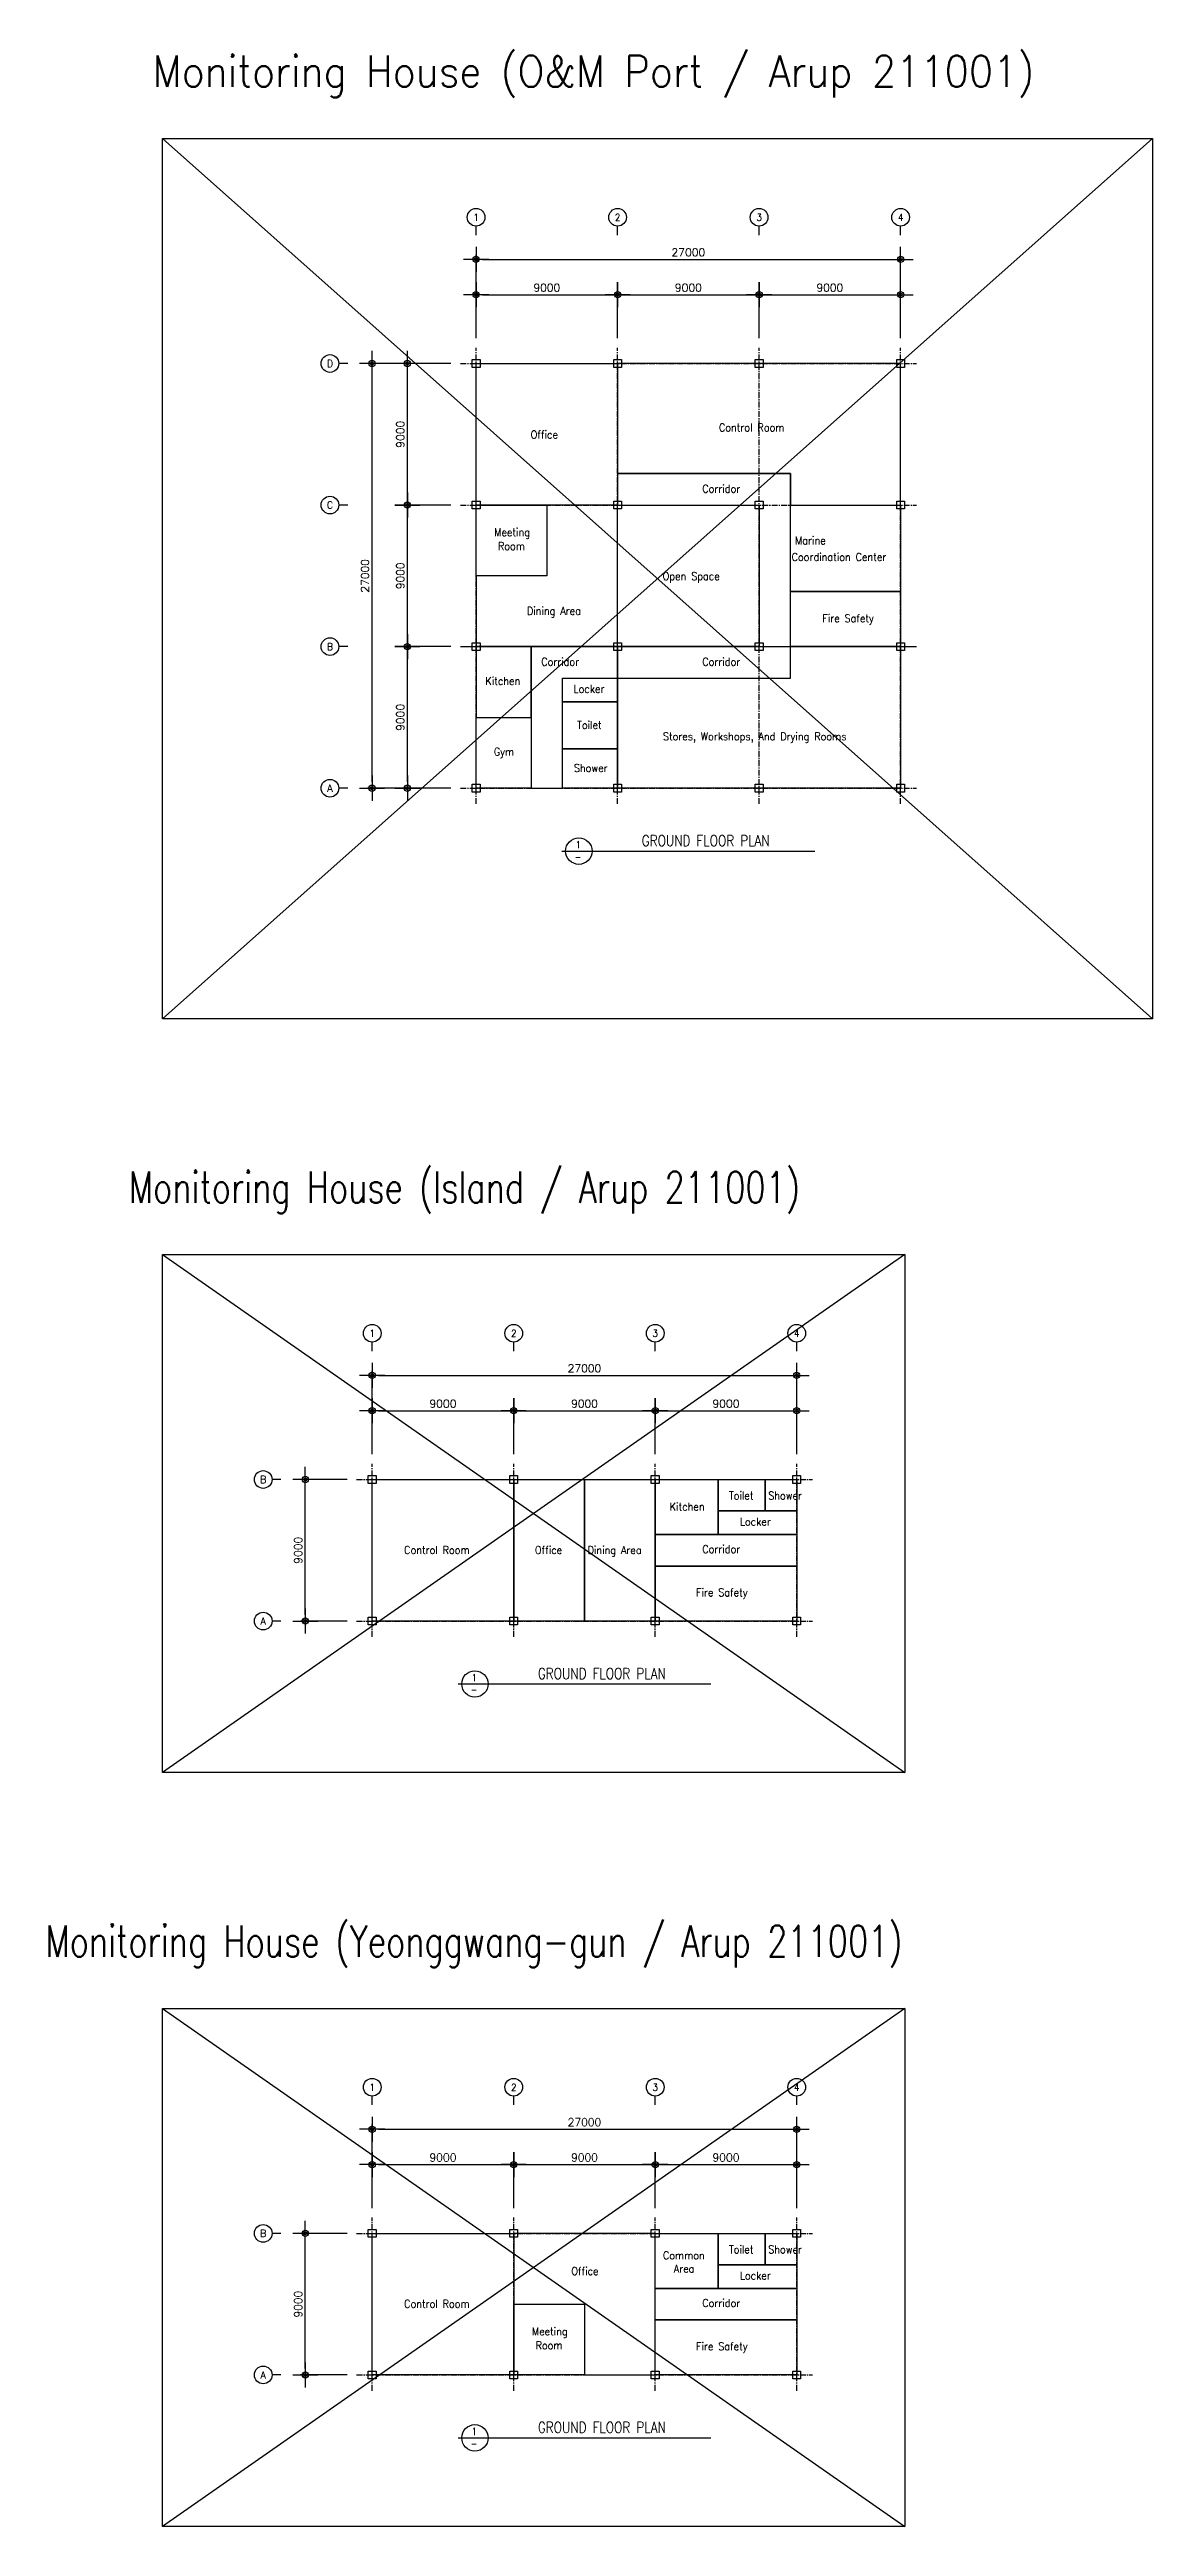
# Model space of a CAD drawing. Header units: millimetres. Extents: x 1547303 to 2238727, y -106680 to 167950.
# Drawn here: x 1547303 to 1617453, y -81715 to 75750 of the extents above; entities that cross this region are included whole.
import ezdxf
from ezdxf.enums import TextEntityAlignment as Align

# ---------------------------------------------------------------- set-up
doc = ezdxf.new("R2010")
doc.units = ezdxf.units.MM
doc.header["$LTSCALE"] = 150
doc.linetypes.add('CENTERX2', pattern=[4, 2.5, -0.5, 0.5, -0.5])
doc.layers.get('Defpoints').update_dxf_attribs({"color": 140})
for name, color, linetype in [('0S_Layout', 2, 'Continuous'), ('7TEXT', 7, 'Continuous'), ('CEN_LINE', 1, 'CENTERX2'), ('DIM', 7, 'Continuous'), ('SYM', 7, 'Continuous'), ('TEXT', 4, 'Continuous'), ('TXT', 2, 'Continuous')]:
    doc.layers.add(name, color=color, linetype=linetype)
doc.styles.add('RomanS', font='romans.shx', dxfattribs={"bigfont": 'whgtxt.shx'})
doc.styles.add('ROMANT', font='ROMANT')
doc.styles.get("Standard").update_dxf_attribs({"font": 'romans.shx', "width": 0.75, "bigfont": 'whgtxt.shx'})
doc.dimstyles.new('HYUN', dxfattribs={"dimscale": 80, "dimtxt": 3, "dimasz": 1, "dimexe": 1.5, "dimexo": 3, "dimgap": 1, "dimtad": 1, "dimdec": 0, "dimzin": 0, "dimdsep": 46, "dimtxsty": 'RomanS', "dimblk": 'd_dot', "dimcen": -1, "dimclrd": 256, "dimclre": 256, "dimclrt": 3, "dimadec": 0, "dimazin": 0, "dimtfac": 1, "dimtdec": 0, "dimtix": 1, "dimtmove": 2, "dimatfit": 3, "dimfxl": 1.5, "dimtolj": 1, "dimtzin": 0, "dimarcsym": 0})

# ---------------------------------------------------------------- blocks, each defined once
blk = doc.blocks.new('d_dot')
for p, q in [((-2, 0), (2, 0)), ((0, -2), (0, 2))]:
    blk.add_line(p, q)
for radius in [0.5, 0.25]:
    blk.add_circle((0, 0), radius)
blk = doc.blocks.new('*D55')
at = {"layer": 'Defpoints', "color": 0}
for p in [(1583434, 60163), (1574434, 56791), (1583434, 56791)]:
    blk.add_point(p, dxfattribs=at)
at = {"layer": 'DIM', "lineweight": -2}
for p, q in [((1574434, 57391), (1574434, 60463)), ((1574834, 60163), (1583034, 60163)), ((1583434, 57391), (1583434, 60463))]:
    blk.add_line(p, q, dxfattribs=at)
at = {"layer": 'DIM', "lineweight": -2, "xscale": 400, "yscale": 400, "zscale": 400, "rotation": 180}
blk.add_blockref('d_dot', (1574434, 60163), dxfattribs=at)
at = {"layer": 'DIM', "lineweight": -2, "xscale": 400, "yscale": 400, "zscale": 400}
blk.add_blockref('d_dot', (1583434, 60163), dxfattribs=at)
at = {"layer": 'DIM', "color": 3, "insert": (1578934, 60613), "char_height": 500, "attachment_point": 5, "style": 'RomanS'}
blk.add_mtext('\\A1;9000', dxfattribs=at)
blk = doc.blocks.new('*D56')
at = {"layer": 'Defpoints', "color": 0}
for p in [(1567817, 55791), (1573434, 55791), (1573434, 28791)]:
    blk.add_point(p, dxfattribs=at)
at = {"layer": 'DIM', "lineweight": -2}
for p, q in [((1572834, 55791), (1567517, 55791)), ((1567817, 29191), (1567817, 55391)), ((1572834, 28791), (1567517, 28791))]:
    blk.add_line(p, q, dxfattribs=at)
at = {"layer": 'DIM', "lineweight": -2, "xscale": 400, "yscale": 400, "zscale": 400}
for p, rotation in [((1567817, 55791), 90), ((1567817, 28791), 270)]:
    blk.add_blockref('d_dot', p, dxfattribs=dict(at, rotation=rotation))
at = {"layer": 'DIM', "color": 3, "insert": (1567367, 42291), "char_height": 500, "attachment_point": 5, "rotation": 90, "style": 'RomanS'}
blk.add_mtext('\\A1;27000', dxfattribs=at)
blk = doc.blocks.new('*D57')
at = {"layer": 'Defpoints', "color": 0}
for p in [(1570061, 55791), (1573434, 55791), (1573434, 46791)]:
    blk.add_point(p, dxfattribs=at)
at = {"layer": 'DIM', "lineweight": -2}
for p, q in [((1572834, 55791), (1569761, 55791)), ((1570061, 47191), (1570061, 55391)), ((1572834, 46791), (1569761, 46791))]:
    blk.add_line(p, q, dxfattribs=at)
at = {"layer": 'DIM', "lineweight": -2, "xscale": 400, "yscale": 400, "zscale": 400}
for p, rotation in [((1570061, 55791), 90), ((1570061, 46791), 270)]:
    blk.add_blockref('d_dot', p, dxfattribs=dict(at, rotation=rotation))
at = {"layer": 'DIM', "color": 3, "insert": (1569611, 51291), "char_height": 500, "attachment_point": 5, "rotation": 90, "style": 'RomanS'}
blk.add_mtext('\\A1;9000', dxfattribs=at)
blk = doc.blocks.new('*D58')
at = {"layer": 'Defpoints', "color": 0}
for p in [(1601434, 62408), (1574434, 56791), (1601434, 56791)]:
    blk.add_point(p, dxfattribs=at)
at = {"layer": 'DIM', "lineweight": -2}
for p, q in [((1574434, 57391), (1574434, 62708)), ((1574834, 62408), (1601034, 62408)), ((1601434, 57391), (1601434, 62708))]:
    blk.add_line(p, q, dxfattribs=at)
at = {"layer": 'DIM', "lineweight": -2, "xscale": 400, "yscale": 400, "zscale": 400, "rotation": 180}
blk.add_blockref('d_dot', (1574434, 62408), dxfattribs=at)
at = {"layer": 'DIM', "lineweight": -2, "xscale": 400, "yscale": 400, "zscale": 400}
blk.add_blockref('d_dot', (1601434, 62408), dxfattribs=at)
at = {"layer": 'DIM', "color": 3, "insert": (1587934, 62858), "char_height": 500, "attachment_point": 5, "style": 'RomanS'}
blk.add_mtext('\\A1;27000', dxfattribs=at)
blk = doc.blocks.new('*D59')
at = {"layer": 'Defpoints', "color": 0}
for p in [(1592434, 60163), (1583434, 56791), (1592434, 56791)]:
    blk.add_point(p, dxfattribs=at)
at = {"layer": 'DIM', "lineweight": -2}
for p, q in [((1583434, 57391), (1583434, 60463)), ((1583834, 60163), (1592034, 60163)), ((1592434, 57391), (1592434, 60463))]:
    blk.add_line(p, q, dxfattribs=at)
at = {"layer": 'DIM', "lineweight": -2, "xscale": 400, "yscale": 400, "zscale": 400, "rotation": 180}
blk.add_blockref('d_dot', (1583434, 60163), dxfattribs=at)
at = {"layer": 'DIM', "lineweight": -2, "xscale": 400, "yscale": 400, "zscale": 400}
blk.add_blockref('d_dot', (1592434, 60163), dxfattribs=at)
at = {"layer": 'DIM', "color": 3, "insert": (1587934, 60613), "char_height": 500, "attachment_point": 5, "style": 'RomanS'}
blk.add_mtext('\\A1;9000', dxfattribs=at)
blk = doc.blocks.new('*D60')
at = {"layer": 'Defpoints', "color": 0}
for p in [(1601434, 60163), (1592434, 56791), (1601434, 56791)]:
    blk.add_point(p, dxfattribs=at)
at = {"layer": 'DIM', "lineweight": -2}
for p, q in [((1592434, 57391), (1592434, 60463)), ((1592834, 60163), (1601034, 60163)), ((1601434, 57391), (1601434, 60463))]:
    blk.add_line(p, q, dxfattribs=at)
at = {"layer": 'DIM', "lineweight": -2, "xscale": 400, "yscale": 400, "zscale": 400, "rotation": 180}
blk.add_blockref('d_dot', (1592434, 60163), dxfattribs=at)
at = {"layer": 'DIM', "lineweight": -2, "xscale": 400, "yscale": 400, "zscale": 400}
blk.add_blockref('d_dot', (1601434, 60163), dxfattribs=at)
at = {"layer": 'DIM', "color": 3, "insert": (1596934, 60613), "char_height": 500, "attachment_point": 5, "style": 'RomanS'}
blk.add_mtext('\\A1;9000', dxfattribs=at)
blk = doc.blocks.new('*D61')
at = {"layer": 'Defpoints', "color": 0}
for p in [(1570061, 46791), (1573434, 46791), (1573434, 37791)]:
    blk.add_point(p, dxfattribs=at)
at = {"layer": 'DIM', "lineweight": -2}
for p, q in [((1572834, 46791), (1569761, 46791)), ((1570061, 38191), (1570061, 46391)), ((1572834, 37791), (1569761, 37791))]:
    blk.add_line(p, q, dxfattribs=at)
at = {"layer": 'DIM', "lineweight": -2, "xscale": 400, "yscale": 400, "zscale": 400}
for p, rotation in [((1570061, 46791), 90), ((1570061, 37791), 270)]:
    blk.add_blockref('d_dot', p, dxfattribs=dict(at, rotation=rotation))
at = {"layer": 'DIM', "color": 3, "insert": (1569611, 42291), "char_height": 500, "attachment_point": 5, "rotation": 90, "style": 'RomanS'}
blk.add_mtext('\\A1;9000', dxfattribs=at)
blk = doc.blocks.new('*D62')
at = {"layer": 'Defpoints', "color": 0}
for p in [(1570061, 37791), (1573434, 37791), (1573434, 28791)]:
    blk.add_point(p, dxfattribs=at)
at = {"layer": 'DIM', "lineweight": -2}
for p, q in [((1572834, 37791), (1569761, 37791)), ((1570061, 29191), (1570061, 37391)), ((1572834, 28791), (1569761, 28791))]:
    blk.add_line(p, q, dxfattribs=at)
at = {"layer": 'DIM', "lineweight": -2, "xscale": 400, "yscale": 400, "zscale": 400}
for p, rotation in [((1570061, 37791), 90), ((1570061, 28791), 270)]:
    blk.add_blockref('d_dot', p, dxfattribs=dict(at, rotation=rotation))
at = {"layer": 'DIM', "color": 3, "insert": (1569611, 33291), "char_height": 500, "attachment_point": 5, "rotation": 90, "style": 'RomanS'}
blk.add_mtext('\\A1;9000', dxfattribs=at)
blk = doc.blocks.new('*D63')
at = {"layer": 'Defpoints', "color": 0}
for p in [(1576827, -10784), (1567827, -14156), (1576827, -14156)]:
    blk.add_point(p, dxfattribs=at)
at = {"layer": 'DIM', "lineweight": -2}
for p, q in [((1567827, -13556), (1567827, -10484)), ((1568227, -10784), (1576427, -10784)), ((1576827, -13556), (1576827, -10484))]:
    blk.add_line(p, q, dxfattribs=at)
at = {"layer": 'DIM', "lineweight": -2, "xscale": 400, "yscale": 400, "zscale": 400, "rotation": 180}
blk.add_blockref('d_dot', (1567827, -10784), dxfattribs=at)
at = {"layer": 'DIM', "lineweight": -2, "xscale": 400, "yscale": 400, "zscale": 400}
blk.add_blockref('d_dot', (1576827, -10784), dxfattribs=at)
at = {"layer": 'DIM', "color": 3, "insert": (1572327, -10334), "char_height": 500, "attachment_point": 5, "style": 'RomanS'}
blk.add_mtext('\\A1;9000', dxfattribs=at)
blk = doc.blocks.new('*D64')
at = {"layer": 'Defpoints', "color": 0}
for p in [(1563568, -15156), (1566827, -15156), (1566827, -24156)]:
    blk.add_point(p, dxfattribs=at)
at = {"layer": 'DIM', "lineweight": -2}
for p, q in [((1566227, -15156), (1563268, -15156)), ((1563568, -23756), (1563568, -15556)), ((1566227, -24156), (1563268, -24156))]:
    blk.add_line(p, q, dxfattribs=at)
at = {"layer": 'DIM', "lineweight": -2, "xscale": 400, "yscale": 400, "zscale": 400}
for p, rotation in [((1563568, -15156), 90), ((1563568, -24156), 270)]:
    blk.add_blockref('d_dot', p, dxfattribs=dict(at, rotation=rotation))
at = {"layer": 'DIM', "color": 3, "insert": (1563118, -19656), "char_height": 500, "attachment_point": 5, "rotation": 90, "style": 'RomanS'}
blk.add_mtext('\\A1;9000', dxfattribs=at)
blk = doc.blocks.new('*D65')
at = {"layer": 'Defpoints', "color": 0}
for p in [(1594827, -8539), (1567827, -14156), (1594827, -14156)]:
    blk.add_point(p, dxfattribs=at)
at = {"layer": 'DIM', "lineweight": -2}
for p, q in [((1567827, -13556), (1567827, -8239)), ((1568227, -8539), (1594427, -8539)), ((1594827, -13556), (1594827, -8239))]:
    blk.add_line(p, q, dxfattribs=at)
at = {"layer": 'DIM', "lineweight": -2, "xscale": 400, "yscale": 400, "zscale": 400, "rotation": 180}
blk.add_blockref('d_dot', (1567827, -8539), dxfattribs=at)
at = {"layer": 'DIM', "lineweight": -2, "xscale": 400, "yscale": 400, "zscale": 400}
blk.add_blockref('d_dot', (1594827, -8539), dxfattribs=at)
at = {"layer": 'DIM', "color": 3, "insert": (1581327, -8089), "char_height": 500, "attachment_point": 5, "style": 'RomanS'}
blk.add_mtext('\\A1;27000', dxfattribs=at)
blk = doc.blocks.new('*D66')
at = {"layer": 'Defpoints', "color": 0}
for p in [(1585827, -10784), (1576827, -14156), (1585827, -14156)]:
    blk.add_point(p, dxfattribs=at)
at = {"layer": 'DIM', "lineweight": -2}
for p, q in [((1576827, -13556), (1576827, -10484)), ((1577227, -10784), (1585427, -10784)), ((1585827, -13556), (1585827, -10484))]:
    blk.add_line(p, q, dxfattribs=at)
at = {"layer": 'DIM', "lineweight": -2, "xscale": 400, "yscale": 400, "zscale": 400, "rotation": 180}
blk.add_blockref('d_dot', (1576827, -10784), dxfattribs=at)
at = {"layer": 'DIM', "lineweight": -2, "xscale": 400, "yscale": 400, "zscale": 400}
blk.add_blockref('d_dot', (1585827, -10784), dxfattribs=at)
at = {"layer": 'DIM', "color": 3, "insert": (1581327, -10334), "char_height": 500, "attachment_point": 5, "style": 'RomanS'}
blk.add_mtext('\\A1;9000', dxfattribs=at)
blk = doc.blocks.new('*D67')
at = {"layer": 'Defpoints', "color": 0}
for p in [(1594827, -10784), (1585827, -14156), (1594827, -14156)]:
    blk.add_point(p, dxfattribs=at)
at = {"layer": 'DIM', "lineweight": -2}
for p, q in [((1585827, -13556), (1585827, -10484)), ((1586227, -10784), (1594427, -10784)), ((1594827, -13556), (1594827, -10484))]:
    blk.add_line(p, q, dxfattribs=at)
at = {"layer": 'DIM', "lineweight": -2, "xscale": 400, "yscale": 400, "zscale": 400, "rotation": 180}
blk.add_blockref('d_dot', (1585827, -10784), dxfattribs=at)
at = {"layer": 'DIM', "lineweight": -2, "xscale": 400, "yscale": 400, "zscale": 400}
blk.add_blockref('d_dot', (1594827, -10784), dxfattribs=at)
at = {"layer": 'DIM', "color": 3, "insert": (1590327, -10334), "char_height": 500, "attachment_point": 5, "style": 'RomanS'}
blk.add_mtext('\\A1;9000', dxfattribs=at)
blk = doc.blocks.new('*D68')
at = {"layer": 'Defpoints', "color": 0}
for p in [(1576827, -58710), (1567827, -62083), (1576827, -62083)]:
    blk.add_point(p, dxfattribs=at)
at = {"layer": 'DIM', "lineweight": -2}
for p, q in [((1567827, -61483), (1567827, -58410)), ((1568227, -58710), (1576427, -58710)), ((1576827, -61483), (1576827, -58410))]:
    blk.add_line(p, q, dxfattribs=at)
at = {"layer": 'DIM', "lineweight": -2, "xscale": 400, "yscale": 400, "zscale": 400, "rotation": 180}
blk.add_blockref('d_dot', (1567827, -58710), dxfattribs=at)
at = {"layer": 'DIM', "lineweight": -2, "xscale": 400, "yscale": 400, "zscale": 400}
blk.add_blockref('d_dot', (1576827, -58710), dxfattribs=at)
at = {"layer": 'DIM', "color": 3, "insert": (1572327, -58260), "char_height": 500, "attachment_point": 5, "style": 'RomanS'}
blk.add_mtext('\\A1;9000', dxfattribs=at)
blk = doc.blocks.new('*D69')
at = {"layer": 'Defpoints', "color": 0}
for p in [(1563568, -63083), (1566827, -63083), (1566827, -72083)]:
    blk.add_point(p, dxfattribs=at)
at = {"layer": 'DIM', "lineweight": -2}
for p, q in [((1566227, -63083), (1563268, -63083)), ((1563568, -71683), (1563568, -63483)), ((1566227, -72083), (1563268, -72083))]:
    blk.add_line(p, q, dxfattribs=at)
at = {"layer": 'DIM', "lineweight": -2, "xscale": 400, "yscale": 400, "zscale": 400}
for p, rotation in [((1563568, -63083), 90), ((1563568, -72083), 270)]:
    blk.add_blockref('d_dot', p, dxfattribs=dict(at, rotation=rotation))
at = {"layer": 'DIM', "color": 3, "insert": (1563118, -67583), "char_height": 500, "attachment_point": 5, "rotation": 90, "style": 'RomanS'}
blk.add_mtext('\\A1;9000', dxfattribs=at)
blk = doc.blocks.new('*D70')
at = {"layer": 'Defpoints', "color": 0}
for p in [(1594827, -56466), (1567827, -62083), (1594827, -62083)]:
    blk.add_point(p, dxfattribs=at)
at = {"layer": 'DIM', "lineweight": -2}
for p, q in [((1567827, -61483), (1567827, -56166)), ((1568227, -56466), (1594427, -56466)), ((1594827, -61483), (1594827, -56166))]:
    blk.add_line(p, q, dxfattribs=at)
at = {"layer": 'DIM', "lineweight": -2, "xscale": 400, "yscale": 400, "zscale": 400, "rotation": 180}
blk.add_blockref('d_dot', (1567827, -56466), dxfattribs=at)
at = {"layer": 'DIM', "lineweight": -2, "xscale": 400, "yscale": 400, "zscale": 400}
blk.add_blockref('d_dot', (1594827, -56466), dxfattribs=at)
at = {"layer": 'DIM', "color": 3, "insert": (1581327, -56016), "char_height": 500, "attachment_point": 5, "style": 'RomanS'}
blk.add_mtext('\\A1;27000', dxfattribs=at)
blk = doc.blocks.new('*D71')
at = {"layer": 'Defpoints', "color": 0}
for p in [(1585827, -58710), (1576827, -62083), (1585827, -62083)]:
    blk.add_point(p, dxfattribs=at)
at = {"layer": 'DIM', "lineweight": -2}
for p, q in [((1576827, -61483), (1576827, -58410)), ((1577227, -58710), (1585427, -58710)), ((1585827, -61483), (1585827, -58410))]:
    blk.add_line(p, q, dxfattribs=at)
at = {"layer": 'DIM', "lineweight": -2, "xscale": 400, "yscale": 400, "zscale": 400, "rotation": 180}
blk.add_blockref('d_dot', (1576827, -58710), dxfattribs=at)
at = {"layer": 'DIM', "lineweight": -2, "xscale": 400, "yscale": 400, "zscale": 400}
blk.add_blockref('d_dot', (1585827, -58710), dxfattribs=at)
at = {"layer": 'DIM', "color": 3, "insert": (1581327, -58260), "char_height": 500, "attachment_point": 5, "style": 'RomanS'}
blk.add_mtext('\\A1;9000', dxfattribs=at)
blk = doc.blocks.new('*D72')
at = {"layer": 'Defpoints', "color": 0}
for p in [(1594827, -58710), (1585827, -62083), (1594827, -62083)]:
    blk.add_point(p, dxfattribs=at)
at = {"layer": 'DIM', "lineweight": -2}
for p, q in [((1585827, -61483), (1585827, -58410)), ((1586227, -58710), (1594427, -58710)), ((1594827, -61483), (1594827, -58410))]:
    blk.add_line(p, q, dxfattribs=at)
at = {"layer": 'DIM', "lineweight": -2, "xscale": 400, "yscale": 400, "zscale": 400, "rotation": 180}
blk.add_blockref('d_dot', (1585827, -58710), dxfattribs=at)
at = {"layer": 'DIM', "lineweight": -2, "xscale": 400, "yscale": 400, "zscale": 400}
blk.add_blockref('d_dot', (1594827, -58710), dxfattribs=at)
at = {"layer": 'DIM', "color": 3, "insert": (1590327, -58260), "char_height": 500, "attachment_point": 5, "style": 'RomanS'}
blk.add_mtext('\\A1;9000', dxfattribs=at)

msp = doc.modelspace()

# ---------------------------------------------------------------- linework, layer by layer
at = {"color": 1}
for points in [[(1554492.7, 70084.7), (1617452.7, 70084.7), (1617452.7, 14137.7), (1554492.7, 14137.7)], [(1554492.7, -862.3), (1601700.3, -862.3), (1601700.3, -33788.7), (1554492.7, -33788.7)], [(1554492.7, -48788.7), (1601700.3, -48788.7), (1601700.3, -81715.1), (1554492.7, -81715.1)]]:
    msp.add_lwpolyline(points, close=True, dxfattribs=at)
at = {"layer": '0S_Layout', "color": 1}
for p, q in [((1617452.7, 70084.7), (1554492.7, 14137.7)), ((1554492.7, 70084.7), (1617452.7, 14137.7)), ((1601700.3, -862.3), (1554492.7, -33788.7)), ((1554492.7, -862.3), (1601700.3, -33788.7)), ((1601700.3, -48788.7), (1554492.7, -81715.1)), ((1554492.7, -48788.7), (1601700.3, -81715.1))]:
    msp.add_line(p, q, dxfattribs=at)
at = {"layer": '0S_Layout'}
msp.add_line((1573433.7, 37790.7), (1602433.7, 37790.7), dxfattribs=at)
for points in [[(1574183.7, 56040.7), (1574683.7, 56040.7), (1574683.7, 55540.7), (1574183.7, 55540.7)], [(1574433.7, 55790.7), (1583433.7, 55790.7), (1583433.7, 46790.7), (1574433.7, 46790.7)], [(1583183.7, 56040.7), (1583683.7, 56040.7), (1583683.7, 55540.7), (1583183.7, 55540.7)], [(1592183.7, 56040.7), (1592683.7, 56040.7), (1592683.7, 55540.7), (1592183.7, 55540.7)], [(1601183.7, 56040.7), (1601683.7, 56040.7), (1601683.7, 55540.7), (1601183.7, 55540.7)], [(1574183.7, 47040.7), (1574683.7, 47040.7), (1574683.7, 46540.7), (1574183.7, 46540.7)], [(1574433.7, 46790.7), (1578933.7, 46790.7), (1578933.7, 42290.7), (1574433.7, 42290.7)], [(1583183.7, 47040.7), (1583683.7, 47040.7), (1583683.7, 46540.7), (1583183.7, 46540.7)], [(1583433.7, 46790.7), (1592433.7, 46790.7), (1592433.7, 37790.7), (1583433.7, 37790.7)], [(1592183.7, 47040.7), (1592683.7, 47040.7), (1592683.7, 46540.7), (1592183.7, 46540.7)], [(1594433.7, 46790.7), (1601433.7, 46790.7), (1601433.7, 41290.7), (1594433.7, 41290.7)], [(1601183.7, 47040.7), (1601683.7, 47040.7), (1601683.7, 46540.7), (1601183.7, 46540.7)], [(1594433.7, 41290.7), (1601433.7, 41290.7), (1601433.7, 37790.7), (1594433.7, 37790.7)], [(1574183.7, 38040.7), (1574683.7, 38040.7), (1574683.7, 37540.7), (1574183.7, 37540.7)], [(1583183.7, 38040.7), (1583683.7, 38040.7), (1583683.7, 37540.7), (1583183.7, 37540.7)], [(1592183.7, 38040.7), (1592683.7, 38040.7), (1592683.7, 37540.7), (1592183.7, 37540.7)], [(1601183.7, 38040.7), (1601683.7, 38040.7), (1601683.7, 37540.7), (1601183.7, 37540.7)], [(1574433.7, 33290.7), (1577933.7, 33290.7), (1577933.7, 37790.7), (1574433.7, 37790.7)], [(1579933.7, 35790.7), (1583433.7, 35790.7), (1583433.7, 34290.7), (1579933.7, 34290.7)], [(1574433.7, 33290.7), (1577933.7, 33290.7), (1577933.7, 28790.7), (1574433.7, 28790.7)], [(1579933.7, 34290.7), (1583433.7, 34290.7), (1583433.7, 31290.7), (1579933.7, 31290.7)], [(1583433.7, 28790.7), (1579933.7, 28790.7), (1579933.7, 31290.7), (1583433.7, 31290.7)], [(1574183.7, 29040.7), (1574683.7, 29040.7), (1574683.7, 28540.7), (1574183.7, 28540.7)], [(1583183.7, 29040.7), (1583683.7, 29040.7), (1583683.7, 28540.7), (1583183.7, 28540.7)], [(1592183.7, 29040.7), (1592683.7, 29040.7), (1592683.7, 28540.7), (1592183.7, 28540.7)], [(1601183.7, 29040.7), (1601683.7, 29040.7), (1601683.7, 28540.7), (1601183.7, 28540.7)], [(1567576.7, -14906.3), (1568076.7, -14906.3), (1568076.7, -15406.3), (1567576.7, -15406.3)], [(1567826.7, -15156.3), (1576826.7, -15156.3), (1576826.7, -24156.3), (1567826.7, -24156.3)], [(1576576.7, -14906.3), (1577076.7, -14906.3), (1577076.7, -15406.3), (1576576.7, -15406.3)], [(1576826.7, -15156.3), (1581326.7, -15156.3), (1581326.7, -24156.3), (1576826.7, -24156.3)], [(1581326.7, -15156.3), (1585826.7, -15156.3), (1585826.7, -24156.3), (1581326.7, -24156.3)], [(1585576.7, -14906.3), (1586076.7, -14906.3), (1586076.7, -15406.3), (1585576.7, -15406.3)], [(1585826.7, -15156.3), (1589826.7, -15156.3), (1589826.7, -18656.3), (1585826.7, -18656.3)], [(1589826.7, -15156.3), (1592826.7, -15156.3), (1592826.7, -17156.3), (1589826.7, -17156.3)], [(1592826.7, -15156.3), (1594826.7, -15156.3), (1594826.7, -17156.3), (1592826.7, -17156.3)], [(1594576.7, -14906.3), (1595076.7, -14906.3), (1595076.7, -15406.3), (1594576.7, -15406.3)], [(1589826.7, -17156.3), (1594826.7, -17156.3), (1594826.7, -18656.3), (1589826.7, -18656.3)], [(1585826.7, -18656.3), (1594826.7, -18656.3), (1594826.7, -20656.3), (1585826.7, -20656.3)], [(1585826.7, -20656.3), (1594826.7, -20656.3), (1594826.7, -24156.3), (1585826.7, -24156.3)], [(1567576.7, -23906.3), (1568076.7, -23906.3), (1568076.7, -24406.3), (1567576.7, -24406.3)], [(1576576.7, -23906.3), (1577076.7, -23906.3), (1577076.7, -24406.3), (1576576.7, -24406.3)], [(1585576.7, -23906.3), (1586076.7, -23906.3), (1586076.7, -24406.3), (1585576.7, -24406.3)], [(1594576.7, -23906.3), (1595076.7, -23906.3), (1595076.7, -24406.3), (1594576.7, -24406.3)], [(1567576.7, -62832.7), (1568076.7, -62832.7), (1568076.7, -63332.7), (1567576.7, -63332.7)], [(1576576.7, -62832.7), (1577076.7, -62832.7), (1577076.7, -63332.7), (1576576.7, -63332.7)], [(1585576.7, -62832.7), (1586076.7, -62832.7), (1586076.7, -63332.7), (1585576.7, -63332.7)], [(1594576.7, -62832.7), (1595076.7, -62832.7), (1595076.7, -63332.7), (1594576.7, -63332.7)], [(1567826.7, -63082.7), (1576826.7, -63082.7), (1576826.7, -72082.7), (1567826.7, -72082.7)], [(1585826.7, -63082.7), (1589826.7, -63082.7), (1589826.7, -66582.7), (1585826.7, -66582.7)], [(1589826.7, -63082.7), (1592826.7, -63082.7), (1592826.7, -65082.7), (1589826.7, -65082.7)], [(1592826.7, -63082.7), (1594826.7, -63082.7), (1594826.7, -65082.7), (1592826.7, -65082.7)], [(1589826.7, -65082.7), (1594826.7, -65082.7), (1594826.7, -66582.7), (1589826.7, -66582.7)], [(1576826.7, -67582.7), (1581326.7, -67582.7), (1581326.7, -72082.7), (1576826.7, -72082.7)], [(1585826.7, -66582.7), (1594826.7, -66582.7), (1594826.7, -68582.7), (1585826.7, -68582.7)], [(1585826.7, -68582.7), (1594826.7, -68582.7), (1594826.7, -72082.7), (1585826.7, -72082.7)], [(1567576.7, -71832.7), (1568076.7, -71832.7), (1568076.7, -72332.7), (1567576.7, -72332.7)], [(1576576.7, -71832.7), (1577076.7, -71832.7), (1577076.7, -72332.7), (1576576.7, -72332.7)], [(1585576.7, -71832.7), (1586076.7, -71832.7), (1586076.7, -72332.7), (1585576.7, -72332.7)], [(1594576.7, -71832.7), (1595076.7, -71832.7), (1595076.7, -72332.7), (1594576.7, -72332.7)]]:
    msp.add_lwpolyline(points, close=True, dxfattribs=at)
for points in [[(1583433.7, 55790.7), (1583433.7, 48790.7), (1594433.7, 48790.7), (1594433.7, 46790.7), (1601433.7, 46790.7), (1601433.7, 55790.7), (1583433.7, 55790.7)], [(1583433.7, 48790.7), (1583433.7, 46790.7), (1592433.7, 46790.7), (1592433.7, 37790.7), (1583433.7, 37790.7), (1583433.7, 35790.7), (1594433.7, 35790.7), (1594433.7, 48790.7), (1583433.7, 48790.7)], [(1578933.7, 46790.7), (1578933.7, 42290.7), (1574433.7, 42290.7), (1574433.7, 37790.7), (1583433.7, 37790.7), (1583433.7, 46790.7), (1578933.7, 46790.7)], [(1583433.7, 35790.7), (1583433.7, 37790.7), (1577933.7, 37790.7), (1577933.7, 28790.7), (1579933.7, 28790.7), (1579933.7, 35790.7), (1583433.7, 35790.7)], [(1583433.7, 28790.7), (1583433.7, 35790.7), (1594433.7, 35790.7), (1594433.7, 37790.7), (1601433.7, 37790.7), (1601433.7, 28790.7), (1583433.7, 28790.7)], [(1576826.7, -63082.7), (1576826.7, -67582.7), (1581326.7, -67582.7), (1581326.7, -72082.7), (1585826.7, -72082.7), (1585826.7, -63082.7), (1576826.7, -63082.7)]]:
    msp.add_lwpolyline(points, dxfattribs=at)
at = {"layer": 'CEN_LINE'}
for p, q in [((1574433.7, 27790.7), (1574433.7, 56790.7)), ((1583433.7, 27790.7), (1583433.7, 56790.7)), ((1592433.7, 27790.7), (1592433.7, 56790.7)), ((1601433.7, 27790.7), (1601433.7, 56790.7)), ((1573433.7, 55790.7), (1602433.7, 55790.7)), ((1573433.7, 46790.7), (1602433.7, 46790.7)), ((1573433.7, 28790.7), (1602433.7, 28790.7)), ((1567826.7, -25156.3), (1567826.7, -14156.3)), ((1576826.7, -25156.3), (1576826.7, -14156.3)), ((1585826.7, -25156.3), (1585826.7, -14156.3)), ((1594826.7, -25156.3), (1594826.7, -14156.3)), ((1566826.7, -15156.3), (1595826.7, -15156.3)), ((1566826.7, -24156.3), (1595826.7, -24156.3)), ((1567826.7, -73082.7), (1567826.7, -62082.7)), ((1576826.7, -73082.7), (1576826.7, -62082.7)), ((1585826.7, -73082.7), (1585826.7, -62082.7)), ((1594826.7, -73082.7), (1594826.7, -62082.7)), ((1566826.7, -63082.7), (1595826.7, -63082.7)), ((1566826.7, -72082.7), (1595826.7, -72082.7))]:
    msp.add_line(p, q, dxfattribs=at)
at = {"layer": 'SYM', "color": 7}
for p, q in [((1574433.7, 63957.8), (1574433.7, 64520.3)), ((1583433.7, 63957.8), (1583433.7, 64520.3)), ((1592433.7, 63957.8), (1592433.7, 64520.3)), ((1601433.7, 63957.8), (1601433.7, 64520.3)), ((1566266.5, 55790.7), (1565704, 55790.7)), ((1566266.5, 46790.7), (1565704, 46790.7)), ((1566266.5, 37790.7), (1565704, 37790.7)), ((1566266.5, 28790.7), (1565704, 28790.7)), ((1567826.7, -6989.2), (1567826.7, -6426.7)), ((1576826.7, -6989.2), (1576826.7, -6426.7)), ((1585826.7, -6989.2), (1585826.7, -6426.7)), ((1594826.7, -6989.2), (1594826.7, -6426.7)), ((1562018.1, -15156.3), (1561455.6, -15156.3)), ((1562018.1, -24156.3), (1561455.6, -24156.3)), ((1567826.7, -54915.5), (1567826.7, -54353)), ((1576826.7, -54915.5), (1576826.7, -54353)), ((1585826.7, -54915.5), (1585826.7, -54353)), ((1594826.7, -54915.5), (1594826.7, -54353)), ((1562018.1, -63082.7), (1561455.6, -63082.7)), ((1562018.1, -72082.7), (1561455.6, -72082.7))]:
    msp.add_line(p, q, dxfattribs=at)
for centre in [(1574433.7, 65082.8), (1583433.7, 65082.8), (1592433.7, 65082.8), (1601433.7, 65082.8), (1565141.5, 55790.7), (1565141.5, 46790.7), (1565141.5, 37790.7), (1565141.5, 28790.7), (1567826.7, -5864.2), (1576826.7, -5864.2), (1585826.7, -5864.2), (1594826.7, -5864.2), (1560893.1, -15156.3), (1560893.1, -24156.3), (1567826.7, -53790.5), (1576826.7, -53790.5), (1585826.7, -53790.5), (1594826.7, -53790.5), (1560893.1, -63082.7), (1560893.1, -72082.7)]:
    msp.add_circle(centre, 562.5, dxfattribs=at)
at = {"layer": 'TXT', "color": 7}
for p, q in [((1579890.2, 24790.7), (1595977.3, 24790.7)), ((1573283.2, -28156.3), (1589370.3, -28156.3)), ((1573283.2, -76082.7), (1589370.3, -76082.7))]:
    msp.add_line(p, q, dxfattribs=at)
for centre in [(1580968.1, 24790.7), (1574361.1, -28156.3), (1574361.1, -76082.7)]:
    msp.add_circle(centre, 840, dxfattribs=at)

# ---------------------------------------------------------------- texts
at = {"layer": '7TEXT', "color": 3, "style": 'RomanS', "width": 0.9}
for s, p in [('1', (1574433.7, 65082.8)), ('2', (1583433.7, 65082.8)), ('3', (1592433.7, 65082.8)), ('4', (1601433.7, 65082.8)), ('1', (1567826.7, -5864.2)), ('2', (1576826.7, -5864.2)), ('3', (1585826.7, -5864.2)), ('4', (1594826.7, -5864.2)), ('1', (1567826.7, -53790.5)), ('2', (1576826.7, -53790.5)), ('3', (1585826.7, -53790.5)), ('4', (1594826.7, -53790.5))]:
    msp.add_text(s, height=450, dxfattribs=at).set_placement(p, align=Align.MIDDLE_CENTER)
at = {"layer": '7TEXT', "color": 3, "style": 'RomanS'}
for s, p in [('D', (1565141.5, 55790.7)), ('C', (1565141.5, 46790.7)), ('B', (1565141.5, 37790.7)), ('A', (1565141.5, 28790.7)), ('B', (1560893.1, -15156.3)), ('A', (1560893.1, -24156.3)), ('B', (1560893.1, -63082.7)), ('A', (1560893.1, -72082.7))]:
    msp.add_text(s, height=450, dxfattribs=at).set_placement(p, align=Align.MIDDLE_CENTER)
at = {"layer": 'TEXT', "style": 'RomanS', "width": 0.9}
for s, height, p in [('Monitoring House (O&M Port / Arup 211001)', 2000, (1553859.6, 74368.7)), ('Control Room', 500, (1589877.8, 51720.3)), ('Office', 500, (1577905.5, 51270.7)), ('Corridor', 500, (1588822.1, 47827.1)), ('Meeting', 500, (1575587.9, 45063.7)), ('Room', 500, (1575822.1, 44177.1)), ('Marine', 500, (1594719.6, 44540.5)), ('Open Space', 500, (1586300.8, 42270.7)), ('Coordination Center', 500, (1594501.7, 43490.6)), ('Dining Area', 500, (1577667, 40062.8)), ('Fire Safety', 500, (1596456.4, 39591.6)), ('Corridor', 500, (1578576.8, 36827.1)), ('Corridor', 500, (1588822.1, 36827.1)), ('Kitchen', 500, (1575027.9, 35609.7)), ('Locker', 500, (1580627.5, 35106.2)), ('Toilet', 500, (1580854.1, 32812.1)), ('Stores, Workshops, And Drying Rooms', 500, (1586315.8, 32089.5)), ('Gym', 500, (1575563.9, 31109.7)), ('Shower', 500, (1580653.8, 30074.9)), ('Kitchen', 500, (1586749.9, -16882.2)), ('Toilet', 500, (1590514.1, -16177.8)), ('Shower', 500, (1593014.1, -16177.8)), ('Locker', 500, (1591207, -17840.8)), ('Control Room', 500, (1569856.4, -19636.8)), ('Office', 500, (1578172.3, -19636.8)), ('Dining Area', 500, (1581525.7, -19642.9)), ('Corridor', 500, (1588822.1, -19585.8)), ('Fire Safety', 500, (1588426.7, -22335.8)), ('Common', 500, (1586315, -64482.4)), ('Toilet', 500, (1590514.1, -64104.2)), ('Shower', 500, (1593014.1, -64104.2)), ('Office', 500, (1580485.7, -65481.6)), ('Area', 500, (1587010.8, -65330.4)), ('Locker', 500, (1591207, -65767.2)), ('Control Room', 500, (1569856.4, -67563.2)), ('Corridor', 500, (1588822.1, -67512.2)), ('Meeting', 500, (1577980.9, -69309.7)), ('Room', 500, (1578215.1, -70196.3)), ('Fire Safety', 500, (1588426.7, -70262.2))]:
    msp.add_text(s, height=height, dxfattribs=at).set_placement(p, align=Align.MIDDLE_LEFT)
at = {"layer": 'TEXT', "width": 0.75}
for s, p in [('Monitoring House (Island / Arup 211001)', (1552352.3, 3421.7)), ('Monitoring House (Yeonggwang-gun / Arup 211001)', (1547046.3, -44504.7))]:
    msp.add_text(s, height=2000, dxfattribs=at).set_placement(p, align=Align.MIDDLE_LEFT)
at = {"layer": 'TXT', "color": 7, "style": 'ROMANT', "width": 0.8}
for s, p in [('1', (1580780.5, 24971.7)), ('-', (1580707.6, 24200.3)), ('1', (1574173.5, -27975.3)), ('-', (1574100.6, -28746.7)), ('1', (1574173.5, -75901.7)), ('-', (1574100.6, -76673.1))]:
    msp.add_text(s, height=448, dxfattribs=at).set_placement(p)
for p in [(1593106.2, 25105.9), (1586499.2, -27841.1), (1586499.2, -75767.4)]:
    msp.add_text('GROUND FLOOR PLAN', height=700, dxfattribs=at).set_placement(p, align=Align.RIGHT)

# ---------------------------------------------------------------- dimensions: what is measured, and where the dimension line sits
at = {"layer": 'DIM'}
for base, p1, p2, picture, middle in [((1601433.7, 62407.8), (1574433.7, 56790.7), (1601433.7, 56790.7), '*D58', (1587933.7, 62857.8)), ((1583433.7, 60163), (1574433.7, 56790.7), (1583433.7, 56790.7), '*D55', (1578933.7, 60613)), ((1592433.7, 60163), (1583433.7, 56790.7), (1592433.7, 56790.7), '*D59', (1587933.7, 60613)), ((1601433.7, 60163), (1592433.7, 56790.7), (1601433.7, 56790.7), '*D60', (1596933.7, 60613)), ((1594826.7, -8539.2), (1567826.7, -14156.3), (1594826.7, -14156.3), '*D65', (1581326.7, -8089.2)), ((1576826.7, -10784), (1567826.7, -14156.3), (1576826.7, -14156.3), '*D63', (1572326.7, -10334)), ((1585826.7, -10784), (1576826.7, -14156.3), (1585826.7, -14156.3), '*D66', (1581326.7, -10334)), ((1594826.7, -10784), (1585826.7, -14156.3), (1594826.7, -14156.3), '*D67', (1590326.7, -10334)), ((1594826.7, -56465.5), (1567826.7, -62082.7), (1594826.7, -62082.7), '*D70', (1581326.7, -56015.5)), ((1576826.7, -58710.4), (1567826.7, -62082.7), (1576826.7, -62082.7), '*D68', (1572326.7, -58260.4)), ((1585826.7, -58710.4), (1576826.7, -62082.7), (1585826.7, -62082.7), '*D71', (1581326.7, -58260.4)), ((1594826.7, -58710.4), (1585826.7, -62082.7), (1594826.7, -62082.7), '*D72', (1590326.7, -58260.4))]:
    dim = msp.add_linear_dim(base=base, p1=p1, p2=p2, dimstyle='HYUN', override={"dimscale": 200, "dimtxt": 2.5, "dimasz": 2}, dxfattribs=at)
    dim.commit()
    dim.dimension.update_dxf_attribs({"geometry": picture, "text_midpoint": middle})
for base, p1, p2, picture, middle in [((1567816.5, 55790.7), (1573433.7, 28790.7), (1573433.7, 55790.7), '*D56', (1567366.5, 42290.7)), ((1570061.4, 55790.7), (1573433.7, 46790.7), (1573433.7, 55790.7), '*D57', (1569611.4, 51290.7)), ((1570061.4, 46790.7), (1573433.7, 37790.7), (1573433.7, 46790.7), '*D61', (1569611.4, 42290.7)), ((1570061.4, 37790.7), (1573433.7, 28790.7), (1573433.7, 37790.7), '*D62', (1569611.4, 33290.7)), ((1563568.1, -15156.3), (1566826.7, -24156.3), (1566826.7, -15156.3), '*D64', (1563118.1, -19656.3)), ((1563568.1, -63082.7), (1566826.7, -72082.7), (1566826.7, -63082.7), '*D69', (1563118.1, -67582.7))]:
    dim = msp.add_linear_dim(base=base, p1=p1, p2=p2, angle=90, dimstyle='HYUN', override={"dimscale": 200, "dimtxt": 2.5, "dimasz": 2}, dxfattribs=at)
    dim.commit()
    dim.dimension.update_dxf_attribs({"geometry": picture, "text_midpoint": middle})

doc.saveas('drawing.dxf')
